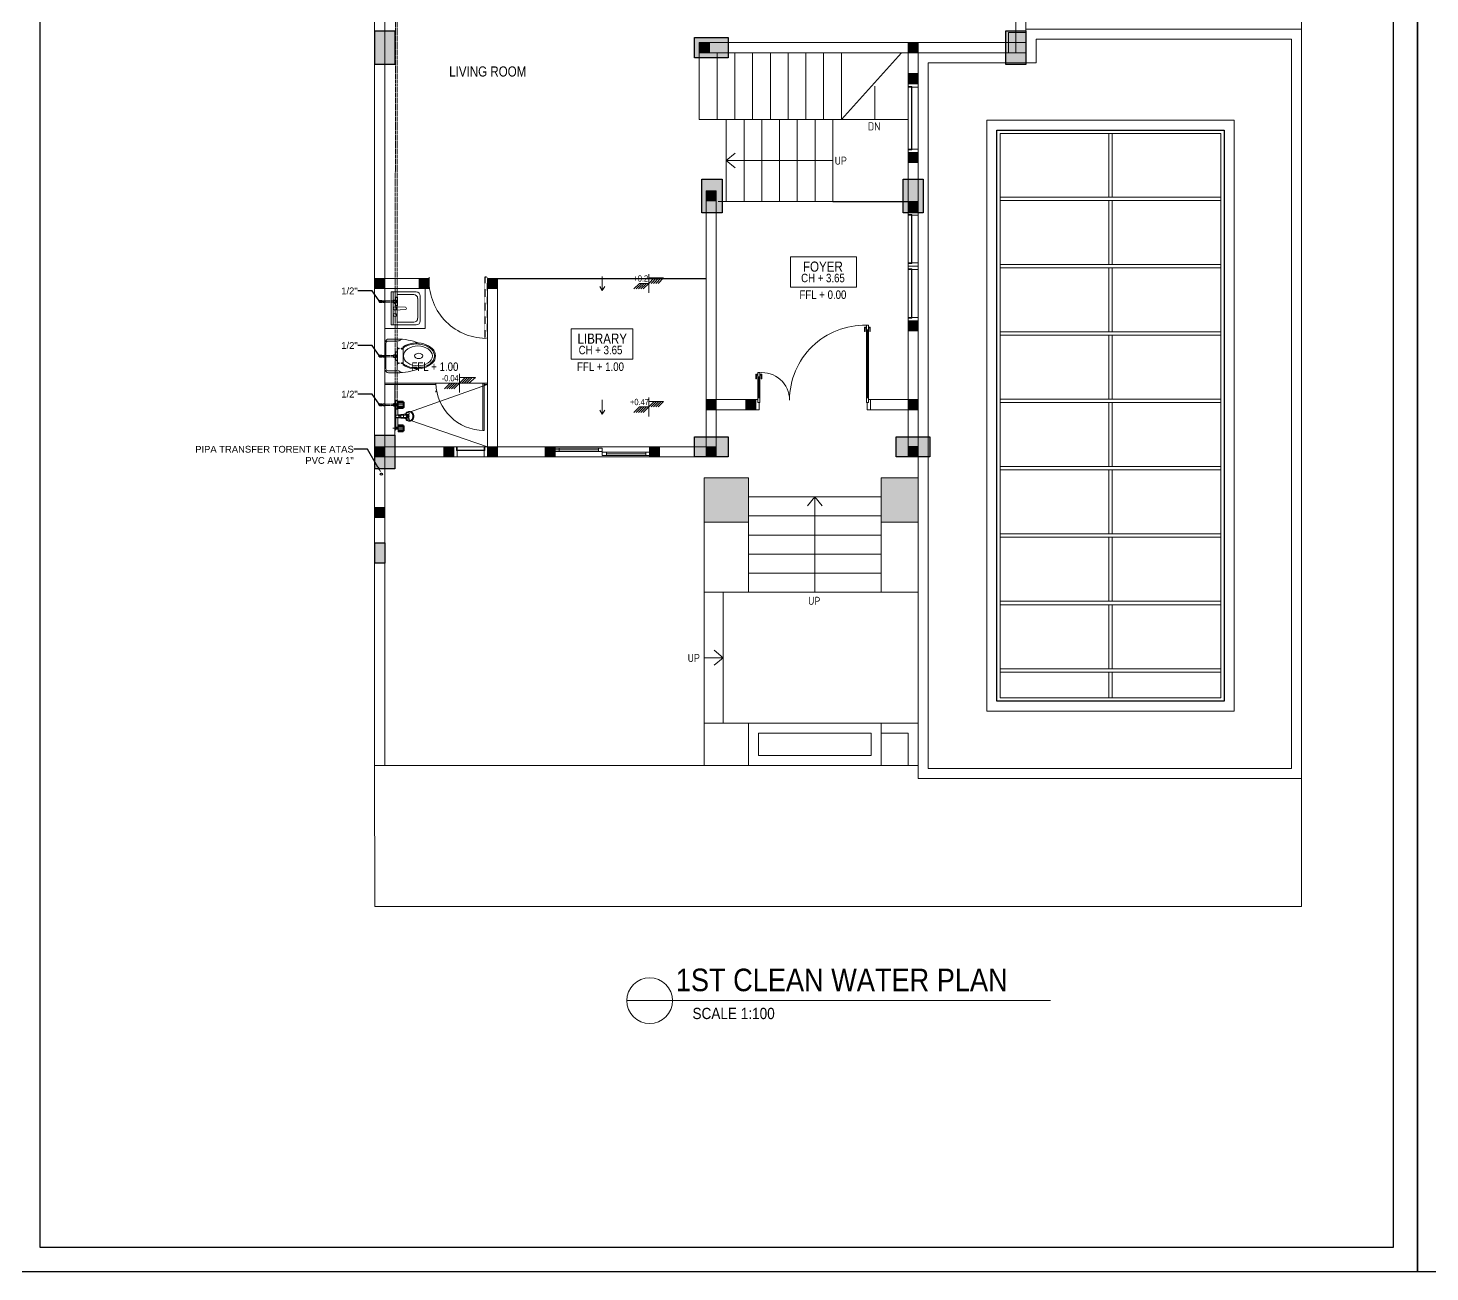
# Model space of a CAD drawing. Header units: millimetres. Extents: x 7371 to 278338, y -43753 to 35464.
# Drawn here: x 28353 to 49153, y 5897 to 24348 of the extents above; entities that cross this region are included whole.
import ezdxf
from ezdxf import colors
from ezdxf.entities.mleader import LeaderData, LeaderLine
from ezdxf.math import Vec2, Vec3

# ---------------------------------------------------------------- set-up
doc = ezdxf.new("R2010")
doc.units = ezdxf.units.MM
doc.header["$MEASUREMENT"] = 0
for name, pattern in [('CENTER', [50.8, 31.75, -6.35, 6.35, -6.35]), ('HIDDEN2', [0.1875, 0.125, -0.0625]), ('SLD-Solid', [0])]:
    doc.linetypes.add(name, pattern=pattern)
for name, color, linetype, lineweight in [('8', 8, 'Continuous', 5), ('Arsir', 251, 'Continuous', 5), ('DIM', 1, 'Continuous', 5), ('DINDING', 1, 'Continuous', 20), ('DOOR OPENING', 4, 'SLD-Solid', 5), ('FURNITURE', 25, 'Continuous', 5), ('HATCH', 8, 'Continuous', 13), ('KOL', 5, 'Continuous', 18), ('l1', 5, 'Continuous', 5), ('PIPA AIR BERSIH', 5, 'CENTER', 5), ('TEXT 1', 210, 'Continuous', 5)]:
    doc.layers.add(name, color=color, linetype=linetype, lineweight=lineweight)
for name, color, linetype in [('DIM DET', 8, 'HIDDEN2'), ('SUB TEXT', 1, 'Continuous'), ('TEXT', 4, 'Continuous'), ('WALL', 90, 'Continuous')]:
    doc.layers.add(name, color=color, linetype=linetype)
doc.styles.add('0010-WKA13-TEXT', font='isocp.shx', dxfattribs={"height": 15})
doc.styles.add('40', font='arial.ttf', dxfattribs={"width": 0.9, "height": 100})
doc.styles.add('Arial Narrow', font='ARIALN.TTF')
doc.styles.get("Standard").update_dxf_attribs({"font": 'arial.ttf'})
pattern_1 = [(0, (0, 0), (0, 6.985), [5.08, -1.905]), (90, (0, 0), (-6.985, 4e-16), [5.08, -1.905])]

# ---------------------------------------------------------------- blocks, each defined once
blk = doc.blocks.new('KOLOM PRAKTIS')
at = {"layer": 'HATCH'}
h = blk.add_hatch(color=256, dxfattribs=at)
h.dxf.hatch_style = 1
h.paths.add_polyline_path([(-75, 75), (-75, -75), (75, -75), (75, 75)])
at = {"layer": 'KOL'}
blk.add_lwpolyline([(-75, -75), (75, -75), (75, 75), (-75, 75)], close=True, dxfattribs=at)
blk = doc.blocks.new('k2')
at = {"layer": 'HATCH', "transparency": 33554687}
h = blk.add_hatch(color=256, dxfattribs=at)
h.dxf.hatch_style = 1
h.paths.add_polyline_path([(255.23, 156.058), (255.23, 155.758), (255.49, 155.758), (255.49, 156.058)])
at = {"layer": 'KOL', "transparency": 33554687}
blk.add_lwpolyline([(255.23, 155.758), (255.49, 155.758), (255.49, 156.058), (255.23, 156.058)], close=True, dxfattribs=at)
blk = doc.blocks.new('kan')
at = {"layer": 'Arsir'}
for p, q in [((256.935, 160.447), (256.935, 159.504)), ((256.935, 160.447), (256.985, 160.447)), ((256.985, 160.447), (256.985, 159.504)), ((255.323, 159.504), (258.598, 159.504)), ((258.598, 159.454), (255.323, 159.454)), ((256.935, 159.454), (256.935, 158.51)), ((256.985, 159.454), (256.985, 158.504)), ((255.323, 158.504), (258.598, 158.504)), ((258.598, 158.454), (255.323, 158.454)), ((256.935, 158.454), (256.935, 157.51)), ((256.985, 158.454), (256.985, 157.504)), ((255.323, 157.504), (258.598, 157.504)), ((258.598, 157.454), (255.323, 157.454)), ((256.935, 157.454), (256.935, 156.51)), ((256.985, 157.454), (256.985, 156.504)), ((255.323, 156.504), (258.598, 156.504)), ((258.598, 156.454), (255.323, 156.454)), ((256.935, 156.454), (256.935, 155.51)), ((256.985, 156.454), (256.985, 155.504)), ((255.323, 155.504), (258.598, 155.504)), ((258.598, 155.454), (255.323, 155.454)), ((256.935, 155.454), (256.935, 154.51)), ((256.985, 155.454), (256.985, 154.504)), ((255.323, 154.504), (258.598, 154.504)), ((258.598, 154.454), (255.323, 154.454)), ((256.935, 154.454), (256.935, 153.51)), ((256.985, 154.454), (256.985, 153.504)), ((255.323, 153.504), (258.598, 153.504)), ((258.598, 153.454), (255.323, 153.454)), ((256.935, 153.454), (256.935, 152.51)), ((256.985, 153.454), (256.985, 152.504)), ((255.323, 152.504), (258.598, 152.504)), ((258.598, 152.454), (255.323, 152.454)), ((256.935, 152.454), (256.935, 152.072)), ((256.985, 152.454), (256.985, 152.072))]:
    blk.add_line(p, q, dxfattribs=at)
blk.add_lwpolyline([(255.323, 160.447), (258.598, 160.447), (258.598, 152.072), (255.323, 152.072)], close=True, dxfattribs=at)
blk = doc.blocks.new('TOILET')
at = {"layer": '8', "lineweight": 5}
for p, q in [((-135, 255), (135, 255)), ((-120, 237), (-97, 237)), ((-114, 255), (-114, 236)), ((-108, 245), (-108, 221)), ((-102, 236), (-102, 255)), ((120, 237), (97, 237)), ((102, 236), (102, 255)), ((108, 245), (108, 221)), ((114, 255), (114, 236)), ((-250, 37), (-250, 168)), ((-220, 30), (-220, 156)), ((-190, 0), (190, 0)), ((220, 30), (220, 156)), ((250, 37), (250, 168))]:
    blk.add_line(p, q, dxfattribs=at)
for centre in [(-109, 191), (109, 191)]:
    blk.add_circle(centre, 5.82, dxfattribs=at)
for centre, radius, start, end in [((666, 167), 916, 159.3877, 180.0472), ((-666, 167), 916, 359.9528, 20.6123), ((-96, 287), 158, 197.1522, 219.8185), ((-108, 236), 6.15, 185.1568, 354.8432), ((108, 236), 6.15, 185.1568, 354.8432), ((96, 287), 158, 320.1815, 342.8478), ((-210, 37), 40, 180, 270), ((-210, 156), 10, 94.9885, 180), ((-190, 30), 30, 180, 270), ((0, -2250), 2425, 85.0115, 94.9885), ((190, 30), 30, 270, 0), ((210, 37), 40, 270, 0), ((210, 156), 10, 0, 85.0115)]:
    blk.add_arc(centre, radius, start, end, dxfattribs=at)
blk.add_ellipse((0, 456), major_axis=(0, 281), ratio=0.685919, start_param=3.915332, end_param=8.651039, dxfattribs=at)
for centre, major_axis, ratio in [((0, 476), (0, 214), 0.687861), ((0, 487), (0, 60.7), 0.657164)]:
    blk.add_ellipse(centre, major_axis=major_axis, ratio=ratio, dxfattribs=at)
blk.add_open_spline([(117, 256), (127, 270), (131, 276), (141, 294), (147, 306), (157, 331), (161, 344), (169, 371), (171, 385), (176, 413), (177, 428), (178, 457), (178, 472), (175, 501), (174, 515), (168, 543), (165, 557), (156, 583), (151, 596), (140, 620), (134, 631), (120, 652), (113, 661), (97, 678), (89, 686), (72, 699), (64, 704), (46, 713), (37, 716), (18, 721), (9, 722), (-9, 722), (-18, 721), (-37, 716), (-46, 713), (-64, 704), (-72, 699), (-89, 686), (-98, 678), (-113, 661), (-120, 652), (-134, 631), (-140, 620), (-151, 596), (-156, 583), (-165, 557), (-168, 543), (-174, 515), (-175, 501), (-178, 472), (-178, 457), (-177, 428), (-176, 413), (-171, 385), (-169, 371), (-161, 344), (-157, 330), (-147, 306), (-141, 294), (-131, 276), (-127, 270), (-117, 255)], degree=3, knots=[3.915332, 3.915332, 3.915332, 3.915332, 4.014441, 4.014441, 4.176505, 4.176505, 4.338569, 4.338569, 4.500633, 4.500633, 4.662697, 4.662697, 4.824761, 4.824761, 4.986825, 4.986825, 5.148889, 5.148889, 5.310953, 5.310953, 5.473017, 5.473017, 5.635081, 5.635081, 5.797146, 5.797146, 5.95921, 5.95921, 6.121274, 6.121274, 6.283338, 6.283338, 6.445402, 6.445402, 6.607466, 6.607466, 6.76953, 6.76953, 6.931594, 6.931594, 7.093658, 7.093658, 7.255722, 7.255722, 7.417786, 7.417786, 7.57985, 7.57985, 7.741915, 7.741915, 7.903979, 7.903979, 8.066043, 8.066043, 8.228107, 8.228107, 8.390171, 8.390171, 8.552235, 8.552235, 8.651039, 8.651039, 8.651039, 8.651039], dxfattribs=at)
blk = doc.blocks.new('Shower - P')
for p, q in [((0, -146), (0, 146)), ((82, 146), (35, 146)), ((35, 146), (35, 76)), ((82, 146), (82, 76)), ((3, 136), (0, 136)), ((0, 126), (0, 96)), ((3, 86), (0, 86)), ((3, 136), (6, 121)), ((3, 136), (3, 86)), ((6, 101), (3, 86)), ((6, 121), (6, 101)), ((35, 121), (6, 121)), ((35, 101), (6, 101)), ((9, 101), (9, 10)), ((29, 101), (29, 11)), ((82, 76), (35, 76)), ((92, 136), (92, 86)), ((3, -96), (0, -96)), ((0, -136), (0, -106)), ((3, -146), (3, -96)), ((6, -111), (3, -96)), ((3, -146), (6, -131)), ((35, -111), (6, -111)), ((6, -131), (6, -111)), ((35, -131), (6, -131)), ((9, -111), (9, -16)), ((29, -111), (29, -17)), ((82, -86), (35, -86)), ((35, -156), (35, -86)), ((82, -156), (82, -86)), ((92, -146), (92, -96)), ((3, -146), (0, -146)), ((82, -156), (35, -156))]:
    blk.add_line(p, q)
at = {"color": 8}
for p, q in [((35, 111), (-19, 111)), ((92, 136), (35, 136)), ((82, 126), (35, 126)), ((82, 111), (35, 111)), ((82, 96), (35, 96)), ((92, 86), (35, 86)), ((35, -121), (-19, -121)), ((92, -96), (35, -96)), ((82, -106), (35, -106)), ((82, -121), (35, -121)), ((82, -136), (35, -136)), ((92, -146), (35, -146))]:
    blk.add_line(p, q, dxfattribs=at)
blk.add_lwpolyline([(60, 16), (60, -22), (86, -22), (86, 16)], close=True)
for centre, start, end in [((10, 220), 267.3376, 283.943), ((10, -226), 76.057, 92.6624)]:
    blk.add_arc(centre, 210, start, end)
blk = doc.blocks.new('TX 4225 - P')
for p, q in [((0, 0), (-26, 0)), ((0, 0), (26, 0)), ((0, -3), (-26, -3)), ((0, -10), (-14, -10)), ((-11, -10), (-11, -105)), ((0, -3), (26, -3)), ((0, -10), (14, -10)), ((11, -10), (11, -105))]:
    blk.add_line(p, q)
at = {"linetype": 'Continuous'}
for p, q in [((-26, 0), (-26, -3)), ((26, 0), (26, -3)), ((-26, -3), (-14, -10)), ((-18, -119), (-18, -128)), ((26, -3), (14, -10)), ((18, -119), (18, -128))]:
    blk.add_line(p, q, dxfattribs=at)
for points in [[(0, -185, -0.08228), (-19, -182, -0.091339), (-34, -173, -0.103805), (-45, -159, -0.114745), (-49, -144, -0.114745), (-46, -128, -0.103805), (-35, -114, -0.091339), (-19, -105, -0.017766), (-15, -104, -0.08413)], [(0, -180, -0.086014), (-17, -177, -0.092418), (-31, -169, -0.103199), (-41, -156, -0.112374), (-44, -142, -0.112374), (-41, -128, -0.103199), (-31, -115, -0.097293), (-16, -106, -0.086014)], [(-11, -100, 0.024317), (-12, -101, 0.101351), (-16, -106, 0.106183), (-18, -112, 0.106183), (-16, -118, 0.101351), (-12, -124, 0.095192), (-7, -127, 0.091252), (0, -129, 0.091252)], [(-11, -100, 0.019506), (-12, -101, 0.104907), (-16, -106, 0.119757), (-17, -111, 0.119757), (-16, -116, 0.104907), (-12, -121, 0.08904), (-7, -124, 0.080352), (0, -125, 0.080352)], [(-11, -105, 0.067587), (-12, -107, 0.101747), (-11, -112, 0.099781), (-8, -115, 0.097121), (-4, -118, 0.09532), (0, -119, 0.09532)], [(0, -125, 0.080352), (7, -124, 0.08904), (12, -121, 0.104907), (16, -116, 0.119757), (17, -111, 0.119757), (16, -106, 0.104907), (12, -101, 0.019506), (11, -100, 0.080352)], [(0, -129, 0.091252), (7, -127, 0.095192), (12, -124, 0.101351), (16, -118, 0.106183), (18, -112, 0.106183), (16, -106, 0.101351), (12, -101, 0.024317), (11, -100, 0.091252)], [(0, -185, 0.08228), (19, -182, 0.091339), (34, -173, 0.103805), (45, -159, 0.114745), (49, -144, 0.114745), (46, -128, 0.103805), (35, -114, 0.091339), (19, -105, 0.017766), (15, -104, 0.08413)], [(0, -119, 0.09532), (4, -118, 0.097121), (8, -115, 0.099781), (11, -112, 0.101747), (12, -107, 0.071052), (11, -104, 0.099781)], [(0, -180, 0.086014), (17, -177, 0.092418), (31, -169, 0.103199), (41, -156, 0.112374), (44, -142, 0.112374), (41, -128, 0.103199), (31, -115, 0.097293), (16, -106, 0.086014)], [(0, -188, -0.08228), (-19, -185, -0.091339), (-34, -176, -0.103805), (-45, -162, -0.114745), (-49, -147, -0.011566), (-49, -145, -0.103805)], [(0, -188, 0.08228), (19, -185, 0.091339), (34, -176, 0.103805), (45, -162, 0.114745), (49, -147, 0.011566), (49, -145, 0.103805)]]:
    blk.add_lwpolyline(points, format="xyb", dxfattribs=at)
for centre, radius, start, end in [((-31, -129), 13.4, 266.824, 4.6869), ((0, -116), 18.1, 170.9615, 270), ((0, -125), 18.1, 190.4463, 270), ((-22, -114), 7.72, 332.2967, 52.3912), ((-10, -128), 8.46, 23.0455, 111.141), ((0, -105), 11.2, 180, 0), ((0, -116), 18.1, 270, 9.0385), ((0, -125), 18.1, 270, 349.5537), ((10, -128), 8.46, 68.859, 156.9545), ((22, -114), 7.72, 127.6088, 207.7033), ((31, -129), 13.4, 175.3131, 273.176)]:
    blk.add_arc(centre, radius, start, end, dxfattribs=at)
blk = doc.blocks.new('SHOWER')
at = {"layer": '8', "color": 8, "ltscale": 0.75, "xscale": -1.5, "yscale": 1.5, "zscale": 1.5}
for name, p, rotation in [('TX 4225 - P', (0, 0), 180), ('Shower - P', (4, 0), 270)]:
    blk.add_blockref(name, p, dxfattribs=dict(at, rotation=rotation))
blk = doc.blocks.new('SINK')
at = {"layer": '8'}
for p, q in [((-186, 432), (186, 432)), ((-245, 0), (-245, 373)), ((-206, 88), (-206, 334)), ((-147, 393), (147, 393)), ((-16, 212), (-24, 55)), ((24, 55), (16, 212)), ((206, 88), (206, 334)), ((245, 0), (245, 373)), ((-245, 29), (245, 29)), ((-245, 0), (245, 0)), ((-206, 88), (206, 88))]:
    blk.add_line(p, q, dxfattribs=at)
for centre in [(-98, 54), (0, 54), (98, 54)]:
    blk.add_circle(centre, 24.5, dxfattribs=at)
for centre, radius, start, end in [((-186, 373), 58.9, 90, 180), ((186, 373), 58.9, 0, 90), ((-147, 334), 58.9, 90, 180), ((0, 211), 15.7, 3.2169, 176.7831), ((147, 334), 58.9, 0, 90)]:
    blk.add_arc(centre, radius, start, end, dxfattribs=at)
blk = doc.blocks.new('311')
at = {"layer": '8', "linetype": 'Continuous', "transparency": 33554687}
for p, q in [((246.185, 156.742), (246.945, 156.742)), ((246.945, 156.742), (247.66, 156.742)), ((247.66, 156.742), (247.71, 156.742)), ((246.185, 156.722), (246.945, 156.722)), ((246.945, 156.627), (246.945, 156.607)), ((247.66, 156.722), (247.71, 156.722)), ((247.66, 156.627), (247.66, 156.607))]:
    blk.add_line(p, q, dxfattribs=at)
at = {"layer": '8', "transparency": 33554687}
for p, q in [((246.334, 156.722), (246.334, 155.797)), ((247.71, 156.722), (246.385, 156.25)), ((246.385, 156.25), (247.71, 155.797))]:
    blk.add_line(p, q, dxfattribs=at)
blk.add_lwpolyline([(246.185, 158.147), (246.785, 158.147), (246.785, 157.552), (246.185, 157.552)], close=True, dxfattribs=at)
at = {"layer": '8', "linetype": 'Continuous', "transparency": 33554687}
blk.add_lwpolyline([(247.66, 156.742), (247.64, 156.742), (247.64, 156.042), (247.66, 156.042)], close=True, dxfattribs=at)
at = {"layer": '8', "ltscale": 10, "transparency": 33554687}
blk.add_arc((247.658, 156.755), 0.713, 181.0392, 270.1749, dxfattribs=at)
at = {"layer": 'TEXT 1', "transparency": 33554687}
blk.add_line((247.156, 156.742), (247.295, 156.742), dxfattribs=at)
at = {"layer": '8', "transparency": 33554687, "yscale": 0.0009999999999999998, "zscale": 0.0009999999999999998, "rotation": 270}
for name, p, xscale in [('SINK', (246.281, 157.852), 0.0009999999999999998), ('TOILET', (246.202, 157.147), 0.0009999999999999998), ('SHOWER', (246.334, 156.25), -0.0009999999999999998)]:
    blk.add_blockref(name, p, dxfattribs=dict(at, xscale=xscale))
blk = doc.blocks.new('k4')
at = {"true_color": 0x636466}
h = blk.add_hatch(dxfattribs=at)
h.set_pattern_fill('ANGLE', color=251)
h.set_pattern_definition(pattern_1)
h.paths.add_polyline_path([(210.558, -20.392), (210.358, -20.392), (210.358, -20.792), (210.558, -20.792)])
h = blk.add_hatch(color=251, dxfattribs=at)
h.dxf.hatch_style = 1
h.paths.add_polyline_path([(210.558, -20.594), (210.358, -20.594), (210.358, -20.792), (210.558, -20.792)])
h.paths.add_polyline_path([(210.558, -20.392), (210.358, -20.392), (210.358, -20.594), (210.558, -20.594)])
for p, q in [((210.358, -20.392), (210.558, -20.392)), ((210.558, -20.392), (210.558, -20.792)), ((210.558, -20.792), (210.358, -20.792))]:
    blk.add_line(p, q)
blk.add_lwpolyline([(210.358, -20.392), (210.558, -20.392), (210.558, -20.792), (210.358, -20.792)], close=True)
blk = doc.blocks.new('kolom1')
at = {"true_color": 0x636466}
h = blk.add_hatch(dxfattribs=at)
h.set_pattern_fill('ANGLE', color=251)
h.set_pattern_definition(pattern_1)
h.paths.add_polyline_path([(201.312, -20.514), (201.612, -20.514), (201.612, -20.014), (201.312, -20.014)])
h = blk.add_hatch(color=251, dxfattribs=at)
h.dxf.hatch_style = 1
h.paths.add_polyline_path([(201.612, -20.014), (201.312, -20.014), (201.312, -20.514), (201.612, -20.514)])
blk.add_lwpolyline([(201.612, -20.014), (201.612, -20.514), (201.312, -20.514), (201.312, -20.014)], close=True)
blk = doc.blocks.new('KL3')
at = {"true_color": 0x636466}
h = blk.add_hatch(color=251, dxfattribs=at)
h.dxf.hatch_style = 1
h.paths.add_polyline_path([(349.253, -321.782), (349.103, -321.782), (349.103, -322.082), (349.253, -322.082)])
at = {"color": 244, "lineweight": -2, "true_color": 0x991b1e}
blk.add_line((357.173, -307.682), (357.173, -307.682), dxfattribs=at)
blk.add_lwpolyline([(349.103, -321.782), (349.253, -321.782), (349.253, -322.082), (349.103, -322.082)], close=True)
for p, rotation in [((371.364, -105.971), 270), ((374.364, -105.971), 270), ((374.364, -112.971), 270), ((555.574, -336.896), 180), ((374.364, -118.896), 270), ((377.361, -118.896), 270)]:
    blk.add_blockref('kolom1', p, dxfattribs=dict(rotation=rotation))
for name, p in [('kolom1', (157.161, -287.269)), ('k4', (148.214, -287.942)), ('k4', (138.744, -288.09)), ('kolom1', (147.791, -290.789)), ('kolom1', (152.636, -290.789)), ('k4', (148.214, -292.662)), ('kolom1', (147.791, -294.169)), ('kolom1', (157.161, -294.169)), ('kolom1', (155.636, -296.369)), ('kolom1', (147.791, -300.169))]:
    blk.add_blockref(name, p)
blk = doc.blocks.new('sock1')
for points in [[(99332, -6892), (99347, -6892), (99347, -6907), (99345, -6909), (99345, -6918), (99333, -6918), (99333, -6909), (99332, -6907), (99332, -6892)], [(99345, -6909), (99333, -6909)]]:
    blk.add_lwpolyline(points)
blk = doc.blocks.new('fdfd')
blk.add_lwpolyline([(99685, -1599), (99685, -1649), (99717, -1649), (99717, -1599)])
blk.add_circle((99701, -1599), 16)
blk = doc.blocks.new('FFHHH')
blk.add_lwpolyline([(84920, -1581), (84945, -1581), (84945, -1706), (84920, -1706)], close=True)
blk.add_circle((84933, -1643), 12.7)
blk = doc.blocks.new('_Dot')
at = {"color": 0, "linetype": 'ByBlock', "lineweight": -2}
blk.add_line((-0.5, 0), (-1, 0), dxfattribs=at)
at = {"color": 0, "linetype": 'ByBlock', "const_width": 0.5}
blk.add_lwpolyline([(-0.25, 0, 1), (0.25, 0, 1)], format="xyb", close=True, dxfattribs=at)

msp = doc.modelspace()

# ---------------------------------------------------------------- hatches: boundary and pattern name
at = {"layer": 'HATCH', "transparency": 33554559}
h = msp.add_hatch(color=8, dxfattribs=at)
h.dxf.hatch_style = 1
h.paths.add_polyline_path([(38382.2, 17676.5), (38382.2, 17016.9), (39041.7, 17016.9), (39041.7, 17676.5)])
h.paths.add_polyline_path([(41560, 17676.5), (41010.3, 17676.5), (41010.3, 17016.9), (41560, 17016.9)])

# ---------------------------------------------------------------- linework, layer by layer
at = {"color": 8}
msp.add_line((35319.3, 20634.4), (38414.7, 20634.4), dxfattribs=at)
for points in [[(48970.2, 35463.6), (48970.2, 5896.5), (28170.7, 5896.5), (28170.7, 35463.6)], [(69769.7, 35463.6), (69769.7, 5896.5), (48970.2, 5896.5), (48970.2, 35463.6)], [(48605.3, 35098.7), (48605.3, 6261.4), (28535.6, 6261.4), (28535.6, 35098.7)]]:
    msp.add_lwpolyline(points, close=True)
msp.add_lwpolyline([(42726.6, 22832.9), (46099.3, 22832.9), (46099.3, 14363.8), (42726.6, 14363.8)], close=True, dxfattribs=at)
msp.add_lwpolyline([(42726.6, 22832.9), (46099.3, 22832.9), (46099.3, 14363.8), (42726.6, 14363.8)], close=True, dxfattribs=at)
msp.add_circle((33595.5, 17731.2), 16)
at = {"layer": '8', "color": 8, "linetype": 'Continuous', "transparency": 33554687}
for p, q in [((38312.2, 23982.1), (38312.2, 22992.7)), ((38575.8, 22992.7), (38575.8, 23982.1)), ((38839.4, 22992.7), (38839.4, 23982.1)), ((39102.9, 22992.7), (39102.9, 23982.1)), ((39366.5, 22992.7), (39366.5, 23982.1)), ((39630.1, 22992.7), (39630.1, 23982.1)), ((39893.6, 22992.7), (39893.6, 23982.1)), ((40157.2, 22992.7), (40157.2, 23982.1)), ((40420.8, 23982.1), (40420.8, 22992.7)), ((40420.8, 22992.7), (41310.1, 23982.1)), ((40916.6, 22992.7), (40916.6, 23487.4)), ((38312.2, 22992.7), (40420.8, 22992.7)), ((38711.9, 22992.7), (38711.9, 21773.6)), ((38975.5, 21773.6), (38975.5, 22992.7)), ((39239.1, 21773.6), (39239.1, 22992.7)), ((39502.6, 21773.6), (39502.6, 22992.7)), ((39766.2, 21773.6), (39766.2, 22992.7)), ((40029.8, 21773.6), (40029.8, 22992.7)), ((40293.3, 21773.6), (40293.3, 22992.7)), ((40420.8, 22992.7), (41410.1, 22992.7)), ((38711.9, 22383.2), (38842.4, 22493.7)), ((40293.3, 22383.2), (38711.9, 22383.2)), ((38711.9, 22383.2), (38842.4, 22272.7)), ((38592, 21773.6), (40293.3, 21773.6)), ((40026, 17393.3), (39915.5, 17262.9)), ((40026, 17393.3), (40026, 15977.7)), ((40026, 17393.3), (40136.5, 17262.9)), ((38665.3, 15008.3), (38382.2, 15008.3)), ((38665.3, 15008.3), (38534.8, 15118.8)), ((38665.3, 15008.3), (38534.8, 14897.8))]:
    msp.add_line(p, q, dxfattribs=at)
at = {"layer": '8', "color": 8, "transparency": 33554687}
for p, q in [((41010.3, 17393.3), (39041.7, 17393.3)), ((33495.6, 17086.9), (33495.6, 13409.5)), ((33645.5, 17086.9), (33645.5, 13409.5)), ((33495.6, 13409.5), (41560, 13409.5)), ((33498.1, 11315.9), (33495.6, 13409.5))]:
    msp.add_line(p, q, dxfattribs=at)
for points in [[(47248.5, 11315.9), (47248.5, 31448.7)], [(47248.5, 11315.9), (33498.1, 11315.9)]]:
    msp.add_lwpolyline(points, dxfattribs=at)
for points in [[(39666.1, 20953.5), (40643.2, 20953.5), (40643.2, 20503.6), (39666.1, 20503.6)], [(36408.8, 19885.1), (37324.1, 19885.1), (37324.1, 19435.2), (36408.8, 19435.2)]]:
    msp.add_lwpolyline(points, close=True, dxfattribs=at)
at = {"layer": 'DIM DET', "color": 8, "ltscale": 10}
msp.add_line((40293.3, 21773.6), (41410.1, 21773.6), dxfattribs=at)
at = {"layer": 'DIM DET', "color": 8}
msp.add_lwpolyline([(35169.4, 20654.4), (35129.5, 20654.4), (35129.5, 19744.5), (35169.4, 19744.5)], close=True, dxfattribs=at)
at = {"layer": 'DINDING', "color": 8}
for p, q in [((41010.3, 17110.2), (39041.7, 17110.2)), ((38382.2, 17016.9), (38382.2, 15977.7)), ((39041.7, 17016.9), (39041.7, 15977.7)), ((41010.3, 15977.7), (41010.3, 17016.9)), ((41560, 15977.7), (41560, 17016.9)), ((41010.3, 16827.1), (39041.7, 16827.1)), ((41010.3, 16543.9), (39041.7, 16543.9)), ((41010.3, 16260.8), (39041.7, 16260.8)), ((38382.2, 15977.7), (39041.7, 15977.7)), ((38382.2, 14039), (38382.2, 15977.7)), ((38665.3, 14039), (38665.3, 15977.7)), ((39041.7, 15977.7), (41010.3, 15977.7)), ((41010.3, 15977.7), (41560, 15977.7)), ((41560, 15977.7), (41560, 14039)), ((38382.2, 14039), (38382.2, 13409.5)), ((38382.2, 14039), (41560, 14039)), ((39041.7, 14039), (39041.7, 13409.5)), ((41010.3, 14039), (41010.3, 13409.5)), ((41560, 14039), (41560, 13409.5)), ((41010.3, 13889.1), (41410.1, 13889.1)), ((41410.1, 13889.1), (41410.1, 13409.5))]:
    msp.add_line(p, q, dxfattribs=at)
for points in [[(33645.5, 29753), (33645.5, 17086.9), (33495.6, 17086.9), (33495.6, 29753)], [(43008.9, 23982.1), (43008.9, 27479.6), (43158.8, 27479.6), (43158.8, 23982.1)], [(38462.1, 23982.1), (43158.8, 23982.1), (43158.8, 24131.9), (38462.1, 24131.9)], [(41577.4, 23982.1), (41560, 23982.1), (41560, 13214.6), (47248.5, 13214.6), (47248.5, 24331.8), (43158.8, 24331.8), (43158.8, 23982.1)], [(41709.8, 23832.2), (41709.8, 13364.5), (47098.6, 13364.5), (47098.6, 24181.9), (43308.7, 24181.9), (43308.7, 23832.2)], [(41560, 23982.1), (41560, 23672.3), (41410.1, 23672.3), (41410.1, 23982.1)], [(42576.7, 22982.8), (42576.7, 14213.9), (46249.2, 14213.9), (46249.2, 22982.8), (44158.1, 22982.8), (44158.1, 22982.8)], [(42726.6, 22832.9), (42726.6, 14363.8), (46099.3, 14363.8), (46099.3, 22832.9), (44158.1, 22832.9)], [(41560, 22353.2), (41560, 21773.6), (41410.1, 21773.6), (41410.1, 22353.2)], [(38414.7, 18136.1), (38414.7, 21798.6), (38564.6, 21798.6), (38564.6, 18136.1)], [(33645.5, 20484.5), (34155.1, 20484.5), (34155.1, 20634.4), (33645.5, 20634.4)], [(35169.4, 18136.1), (35169.4, 20484.5), (35319.3, 20484.5), (35319.3, 18136.1)], [(41560, 19854.9), (41560, 18141.1), (41410.1, 18141.1), (41410.1, 19854.9)], [(38564.6, 18685.8), (39001.7, 18685.8), (39001.7, 18835.7), (38564.6, 18835.7)], [(40850.5, 18685.8), (41410.1, 18685.8), (41410.1, 18835.7), (40850.5, 18835.7)], [(33645.5, 17986.3), (34519.9, 17986.3), (34519.9, 18136.1), (33645.5, 18136.1)], [(35319.3, 17986.3), (36023.8, 17986.3), (36023.8, 18136.1), (35319.3, 18136.1)], [(37722.7, 17986.3), (38414.7, 17986.3), (38414.7, 18136.1), (37722.7, 18136.1)], [(39191.6, 13889.1), (40860.4, 13889.1), (40860.4, 13559.4), (39191.6, 13559.4)]]:
    msp.add_lwpolyline(points, close=True, dxfattribs=at)
at = {"layer": 'DOOR OPENING', "color": 8, "linetype": 'Continuous'}
for p, q in [((41560, 23522.4), (41410.1, 23522.4)), ((41560, 22503.1), (41410.1, 22503.1)), ((41560, 21623.7), (41410.1, 21623.7)), ((41560, 20814.3), (41410.1, 20814.3)), ((41560, 20814.3), (41410.1, 20814.3)), ((41560, 20004.8), (41410.1, 20004.8)), ((34669.8, 17986.3), (34669.8, 18136.1)), ((35169.4, 17986.3), (35169.4, 18136.1))]:
    msp.add_line(p, q, dxfattribs=at)
at = {"layer": 'DOOR OPENING', "color": 8, "linetype": 'Continuous', "transparency": 33554687}
for p, q in [((40762.7, 19844.5), (40762.7, 19912.2)), ((40762.7, 19912.2), (40771.2, 19912.2)), ((40771.2, 19844.5), (40762.7, 19844.5)), ((40771.2, 19912.2), (40771.2, 19844.5)), ((40787, 19896.4), (40787, 19915.6)), ((40788.7, 19917.3), (40790.9, 19917.3)), ((40790.9, 19894.7), (40788.7, 19894.7)), ((40820.4, 19939.9), (40790.9, 19939.9)), ((40790.9, 19939.9), (40790.9, 19872.1)), ((40790.9, 19917.3), (40790.9, 19894.7)), ((40790.9, 19872.1), (40820.4, 19872.1)), ((40820.4, 19872.1), (40820.4, 19939.9)), ((40820.4, 19917.3), (40820.4, 19894.7)), ((40822.7, 19917.3), (40820.4, 19917.3)), ((40820.4, 19894.7), (40822.7, 19894.7)), ((40824.4, 19896.4), (40824.4, 19915.6)), ((40840.2, 19912.2), (40840.2, 19844.5)), ((40848.7, 19912.2), (40840.2, 19912.2)), ((40840.2, 19844.5), (40848.7, 19844.5)), ((40848.7, 19844.5), (40848.7, 19912.2)), ((39153.4, 19145), (39153.4, 19212.7)), ((39153.4, 19212.7), (39161.9, 19212.7)), ((39161.9, 19145), (39153.4, 19145)), ((39161.9, 19212.7), (39161.9, 19145)), ((39177.7, 19196.9), (39177.7, 19216.1)), ((39179.4, 19217.8), (39181.7, 19217.8)), ((39181.7, 19195.2), (39179.4, 19195.2)), ((39181.7, 19172.6), (39181.7, 19240.4)), ((39181.7, 19240.4), (39211.2, 19240.4)), ((39181.7, 19217.8), (39181.7, 19195.2)), ((39211.2, 19172.6), (39181.7, 19172.6)), ((39211.2, 19240.4), (39211.2, 19172.6)), ((39211.2, 19217.8), (39211.2, 19195.2)), ((39213.5, 19217.8), (39211.2, 19217.8)), ((39211.2, 19195.2), (39213.5, 19195.2)), ((39215.1, 19196.9), (39215.1, 19216.1)), ((39231, 19212.7), (39231, 19145)), ((39239.4, 19212.7), (39231, 19212.7)), ((39231, 19145), (39239.4, 19145)), ((39239.4, 19145), (39239.4, 19212.7)), ((39156.6, 18830.7), (39151.6, 18830.7)), ((39151.6, 18830.7), (39151.6, 18690.8)), ((39181.6, 18835.7), (39156.6, 18835.7)), ((39156.6, 18835.7), (39156.6, 18830.7)), ((39181.6, 18863.4), (39181.6, 18795.7)), ((39211.2, 18863.4), (39181.6, 18863.4)), ((39181.6, 18795.7), (39181.6, 18835.7)), ((39211.2, 18795.7), (39181.6, 18795.7)), ((39201.6, 18795.7), (39181.6, 18795.7)), ((39201.6, 18685.8), (39201.6, 18795.7)), ((39211.2, 18795.7), (39211.2, 18863.4)), ((40790.9, 18795.7), (40790.9, 18863.4)), ((40790.9, 18863.4), (40820.5, 18863.4)), ((40790.9, 18795.7), (40820.5, 18795.7)), ((40800.5, 18795.7), (40820.5, 18795.7)), ((40800.5, 18685.8), (40800.5, 18795.7)), ((40820.5, 18863.4), (40820.5, 18795.7)), ((40820.5, 18795.7), (40820.5, 18835.7)), ((40820.5, 18835.7), (40845.5, 18835.7)), ((40845.5, 18835.7), (40845.5, 18830.7)), ((40845.5, 18830.7), (40850.5, 18830.7)), ((40850.5, 18830.7), (40850.5, 18690.8)), ((39151.6, 18690.8), (39156.6, 18690.8)), ((39156.6, 18690.8), (39156.6, 18685.8)), ((39156.6, 18685.8), (39201.6, 18685.8)), ((40845.5, 18685.8), (40800.5, 18685.8)), ((40850.5, 18690.8), (40845.5, 18690.8)), ((40845.5, 18690.8), (40845.5, 18685.8)), ((36013.8, 18136.1), (37732.6, 18136.1)), ((36173.7, 18116.2), (36817.4, 18116.2)), ((36173.7, 18091.2), (36817.4, 18091.2)), ((36173.7, 18066.2), (36817.4, 18066.2)), ((37572.8, 17986.3), (36173.7, 17986.3)), ((36934.9, 18056.2), (37517, 18056.2)), ((36934.9, 18031.2), (37517, 18031.2)), ((36934.9, 18006.2), (37517, 18006.2)), ((37572.8, 18031.2), (37676.8, 18031.2))]:
    msp.add_line(p, q, dxfattribs=at)
at = {"layer": 'DOOR OPENING', "color": 8, "linetype": 'Continuous', "ltscale": 10, "transparency": 33554687}
for p, q in [((40787, 19909), (40771.2, 19909)), ((40787, 19903), (40771.2, 19903)), ((40790.9, 18863.4), (40790.9, 19872.1)), ((40805.7, 19872.1), (40805.7, 18863.4)), ((40820.4, 18863.4), (40820.4, 19872.1)), ((40840.2, 19909), (40824.4, 19909)), ((40840.2, 19903), (40824.4, 19903)), ((39161.9, 19209.5), (39177.7, 19209.5)), ((39161.9, 19203.5), (39177.7, 19203.5)), ((39181.7, 18863.4), (39181.7, 19172.6)), ((39196.4, 19172.6), (39196.4, 18863.4)), ((39211.2, 18863.4), (39211.2, 19172.6)), ((39215.1, 19209.5), (39231, 19209.5)), ((39215.1, 19203.5), (39231, 19203.5)), ((39151.6, 18830.7), (39151.6, 18835.7)), ((40850.5, 18830.7), (40850.5, 18835.7)), ((39151.6, 18690.8), (39151.6, 18685.8)), ((40850.5, 18690.8), (40850.5, 18685.8))]:
    msp.add_line(p, q, dxfattribs=at)
at = {"layer": 'DOOR OPENING', "color": 8, "transparency": 33554687}
msp.add_line((39181.6, 18795.7), (39181.6, 18835.7), dxfattribs=at)
at = {"layer": 'DOOR OPENING', "color": 8, "linetype": 'Continuous', "transparency": 33554687}
for points in [[(41560, 23522.4), (41560, 22503.1), (41410.1, 22503.1), (41410.1, 23522.4)], [(41465, 23482.4), (41465, 22543.1), (41460, 22543.1), (41460, 23482.4)], [(41560, 21623.7), (41560, 20004.8), (41410.1, 20004.8), (41410.1, 21623.7)], [(41465, 21583.7), (41465, 20854.2), (41460, 20854.2), (41460, 21583.7)], [(41465, 20774.3), (41465, 20044.8), (41460, 20044.8), (41460, 20774.3)], [(34669.8, 17986.3), (35119.5, 17986.3), (35119.5, 18136.1), (34669.8, 18136.1)], [(34709.7, 18081.2), (35129.5, 18081.2), (35129.5, 18086.2), (34709.7, 18086.2)]]:
    msp.add_lwpolyline(points, close=True, dxfattribs=at)
at = {"layer": 'DOOR OPENING', "color": 8, "linetype": 'Continuous'}
for points in [[(41465, 23472.4), (41465, 23482.4), (41410.1, 23482.4), (41410.1, 23517.4), (41415.1, 23517.4), (41415.1, 23522.4), (41555, 23522.4), (41555, 23517.4), (41560, 23517.4), (41560, 23472.4)], [(41465, 22553.1), (41465, 22543.1), (41410.1, 22543.1), (41410.1, 22508.1), (41415.1, 22508.1), (41415.1, 22503.1), (41555, 22503.1), (41555, 22508.1), (41560, 22508.1), (41560, 22553.1)], [(41465, 21573.7), (41465, 21583.7), (41410.1, 21583.7), (41410.1, 21618.7), (41415.1, 21618.7), (41415.1, 21623.7), (41555, 21623.7), (41555, 21618.7), (41560, 21618.7), (41560, 21573.7)], [(41465, 20864.2), (41465, 20854.2), (41410.1, 20854.2), (41410.1, 20819.3), (41415.1, 20819.3), (41415.1, 20814.3), (41555, 20814.3), (41555, 20819.3), (41560, 20819.3), (41560, 20864.2)], [(41465, 20764.3), (41465, 20774.3), (41410.1, 20774.3), (41410.1, 20809.3), (41415.1, 20809.3), (41415.1, 20814.3), (41555, 20814.3), (41555, 20809.3), (41560, 20809.3), (41560, 20764.3)], [(41465, 20054.8), (41465, 20044.8), (41410.1, 20044.8), (41410.1, 20009.8), (41415.1, 20009.8), (41415.1, 20004.8), (41555, 20004.8), (41555, 20009.8), (41560, 20009.8), (41560, 20054.8)], [(34719.7, 18081.2), (34709.7, 18081.2), (34709.7, 18136.1), (34674.8, 18136.1), (34674.8, 18131.2), (34669.8, 18131.2), (34669.8, 17991.2), (34674.8, 17991.2), (34674.8, 17986.3), (34719.7, 17986.3)], [(35119.5, 18081.2), (35129.5, 18081.2), (35129.5, 18136.1), (35164.4, 18136.1), (35164.4, 18131.2), (35169.4, 18131.2), (35169.4, 17991.2), (35164.4, 17991.2), (35164.4, 17986.3), (35119.5, 17986.3)]]:
    msp.add_lwpolyline(points, close=True, dxfattribs=at)
at = {"layer": 'DOOR OPENING', "color": 8, "linetype": 'Continuous', "ltscale": 0.75, "transparency": 33554687}
for points in [[(41410.1, 23472.4), (41410.1, 23482.4), (41460, 23482.4), (41460, 23472.4)], [(41410.1, 22553.1), (41410.1, 22543.1), (41460, 22543.1), (41460, 22553.1)], [(41410.1, 21573.7), (41410.1, 21583.7), (41460, 21583.7), (41460, 21573.7)], [(41410.1, 20864.2), (41410.1, 20854.2), (41460, 20854.2), (41460, 20864.2)], [(41410.1, 20764.3), (41410.1, 20774.3), (41460, 20774.3), (41460, 20764.3)], [(41410.1, 20054.8), (41410.1, 20044.8), (41460, 20044.8), (41460, 20054.8)], [(34719.7, 18136.1), (34709.7, 18136.1), (34709.7, 18086.2), (34719.7, 18086.2)], [(35119.5, 18136.1), (35129.5, 18136.1), (35129.5, 18086.2), (35119.5, 18086.2)], [(36173.7, 18116.2), (36235.4, 18116.2), (36235.4, 18066.2), (36173.7, 18066.2), (36173.7, 18096.2)], [(36817.4, 18116.2), (36873.2, 18116.2), (36873.2, 18066.2), (36817.4, 18066.2), (36817.4, 18096.2)], [(36873.2, 18056.2), (36934.9, 18056.2), (36934.9, 18006.2), (36873.2, 18006.2), (36873.2, 18036.2)], [(37517, 18056.2), (37572.8, 18056.2), (37572.8, 18006.2), (37517, 18006.2), (37517, 18036.2)]]:
    msp.add_lwpolyline(points, close=True, dxfattribs=at)
at = {"layer": 'DOOR OPENING', "color": 8, "ltscale": 10, "transparency": 33554687}
for centre, radius, start, end in [((35157.1, 20598.2), 853.9, 176.2299, 268.81395), ((40765.3, 18826.2), 1114, 88.68042, 179.77035), ((39242.6, 18829.3), 408.7, 0.18623, 96.49122)]:
    msp.add_arc(centre, radius, start, end, dxfattribs=at)
at = {"layer": 'DOOR OPENING', "color": 8, "linetype": 'Continuous', "transparency": 33554687}
for centre, start, end in [((40788.7, 19915.6), 90, 180), ((40788.7, 19896.4), 180, 270), ((40822.7, 19915.6), 0, 90), ((40822.7, 19896.4), 270, 0), ((39179.4, 19216.1), 90, 180), ((39179.4, 19196.9), 180, 270), ((39213.5, 19216.1), 0, 90), ((39213.5, 19196.9), 270, 0)]:
    msp.add_arc(centre, 1.69, start, end, dxfattribs=at)
at = {"layer": 'FURNITURE', "color": 8, "transparency": 33554687}
msp.add_line((40640.7, 24131.9), (39081.6, 24131.9), dxfattribs=at)
at = {"layer": 'FURNITURE', "color": 8, "ltscale": 2, "transparency": 33554687}
for p, q in [((36873.2, 20664.5), (36873.2, 20454.4)), ((36873.2, 20454.4), (36835.5, 20511.9)), ((36873.2, 20454.4), (36911, 20511.9)), ((36873.2, 18832.1), (36873.2, 18621.9)), ((36873.2, 18621.9), (36835.5, 18679.5)), ((36873.2, 18621.9), (36911, 18679.5))]:
    msp.add_line(p, q, dxfattribs=at)
at = {"layer": 'KOL', "color": 8, "transparency": 33554687}
for points in [[(39041.7, 17676.5), (38382.2, 17676.5), (38382.2, 17016.9), (39041.7, 17016.9)], [(41010.3, 17016.9), (41560, 17016.9), (41560, 17676.5), (41010.3, 17676.5)]]:
    msp.add_lwpolyline(points, close=True, dxfattribs=at)
at = {"layer": 'l1'}
msp.add_line((37237.4, 9921.3), (43525.1, 9921.3), dxfattribs=at)
msp.add_circle((37576.2, 9921.3), 338.8, dxfattribs=at)
at = {"layer": 'PIPA AIR BERSIH'}
for points in [[(33804.5, 29822.2), (33801.6, 18701.7)], [(33829.8, 29822.2), (33829.8, 18701.7)], [(33645.5, 20302), (33775.2, 20302)], [(33645.5, 20281.7), (33775.2, 20281.7)], [(33645.5, 19491.3), (33775.2, 19491.3)], [(33645.5, 19471), (33775.2, 19471)], [(33645.5, 18769.7), (33775.2, 18769.7)], [(33645.5, 18749.4), (33775.2, 18749.4)]]:
    msp.add_lwpolyline(points, dxfattribs=at)
at = {"layer": 'TEXT 1', "color": 8, "transparency": 33554687}
for p, q in [((37562.6, 20699.4), (37562.6, 20419.5)), ((37562.6, 20559.5), (37644.5, 20641.4)), ((37644.5, 20641.4), (37562.6, 20641.4)), ((37597.4, 20559.5), (37679.3, 20641.4)), ((37632.1, 20559.5), (37714.1, 20641.4)), ((37644.5, 20641.4), (37783.6, 20641.4)), ((37666.9, 20559.5), (37748.8, 20641.4)), ((37701.7, 20559.5), (37783.6, 20641.4)), ((37341.6, 20477.5), (37423.5, 20559.5)), ((37376.3, 20477.5), (37458.3, 20559.5)), ((37411.1, 20477.5), (37493, 20559.5)), ((37423.5, 20559.5), (37562.6, 20559.5)), ((37445.9, 20477.5), (37527.8, 20559.5)), ((37480.6, 20477.5), (37562.6, 20559.5)), ((34754.7, 19220.4), (34754.7, 18940.6)), ((34754.7, 19080.5), (34836.7, 19162.4)), ((34836.7, 19162.4), (34754.7, 19162.4)), ((34789.5, 19080.5), (34871.4, 19162.4)), ((34824.3, 19080.5), (34906.2, 19162.4)), ((34836.7, 19162.4), (34990.7, 19162.4)), ((34859, 19080.5), (34941, 19162.4)), ((34893.8, 19080.5), (34990.7, 19162.4)), ((34533.7, 18998.5), (34615.6, 19080.5)), ((34568.5, 18998.5), (34650.4, 19080.5)), ((34603.2, 18998.5), (34685.2, 19080.5)), ((34638, 18998.5), (34720, 19080.5)), ((34672.8, 18998.5), (34754.7, 19080.5)), ((37341.6, 18645), (37423.5, 18727)), ((37376.3, 18645), (37458.3, 18727)), ((37411.1, 18645), (37493, 18727)), ((37423.5, 18727), (37562.6, 18727)), ((37445.9, 18645), (37527.8, 18727)), ((37480.6, 18645), (37562.6, 18727)), ((37562.6, 18866.9), (37562.6, 18587.1)), ((37562.6, 18727), (37644.5, 18808.9)), ((37644.5, 18808.9), (37562.6, 18808.9)), ((37597.4, 18727), (37679.3, 18808.9)), ((37632.1, 18727), (37714.1, 18808.9)), ((37644.5, 18808.9), (37783.6, 18808.9)), ((37666.9, 18727), (37748.8, 18808.9)), ((37701.7, 18727), (37783.6, 18808.9))]:
    msp.add_line(p, q, dxfattribs=at)

# ---------------------------------------------------------------- block references
at = {"xscale": 999.2999589644489, "yscale": 999.2999589644489, "zscale": 999.2999589644489}
msp.add_blockref('KL3', (-315362.7, 338269.1), dxfattribs=at)
at = {"color": 8, "xscale": 999.2999589644489, "yscale": 999.2999589644489, "zscale": 999.2999589644489}
for name, p in [('k2', (-212152.1, -131666.4)), ('kan', (-212367.4, -137552.2)), ('311', (-212367.4, -137552.2))]:
    msp.add_blockref(name, p, dxfattribs=at)
for name, p, xscale, yscale, zscale, rotation in [('fdfd', (32554.5, -42982.7), 0.6346441789000892, 0.6346441789000892, 0.6346441789000892, 90), ('sock1', (45309, 188411.7), 1.692384477065445, 1.692384477065445, 1.692384477065445, 270), ('fdfd', (35147.9, 103271.3), 0.832286218662922, 0.832286218662922, 0.832286218662922, 270), ('fdfd', (32554.5, -43793.3), 0.6346441789000892, 0.6346441789000892, 0.6346441789000892, 90), ('sock1', (45309, 187601), 1.692384477065445, 1.692384477065445, 1.692384477065445, 270), ('fdfd', (35147.9, 102460.7), 0.832286218662922, 0.832286218662922, 0.832286218662922, 270), ('fdfd', (32554.5, -44514.9), 0.6346441789000892, 0.6346441789000892, 0.6346441789000892, 90), ('sock1', (45309, 186879.4), 1.692384477065445, 1.692384477065445, 1.692384477065445, 270), ('fdfd', (35147.9, 101739.1), 0.832286218662922, 0.832286218662922, 0.832286218662922, 270)]:
    msp.add_blockref(name, p, dxfattribs=dict(xscale=xscale, yscale=yscale, zscale=zscale, rotation=rotation))
for p in [(-51115.8, 21935.3), (-51115.8, 21124.6), (-51115.8, 20403)]:
    msp.add_blockref('FFHHH', p)
at = {"layer": 'WALL', "color": 8, "transparency": 33554687, "xscale": 0.999299958964449, "yscale": 0.999299958964449, "zscale": 0.999299958964449}
for p in [(38387.2, 24057), (41485, 24057), (41485, 23597.3), (41485, 22428.1), (38489.6, 21858.5), (41485, 21698.7), (33570.5, 20559.5), (34230.1, 20559.5), (35244.4, 20559.5), (41485, 19929.9), (38489.6, 18760.7), (39076.7, 18760.7), (41485, 18760.7), (33570.5, 18061.2), (34594.8, 18061.2), (35244.4, 18061.2), (36098.8, 18061.2), (37647.7, 18061.2), (38489.6, 18061.2), (41485, 18066.2), (33570.5, 17161.8)]:
    msp.add_blockref('KOLOM PRAKTIS', p, dxfattribs=at)

# ---------------------------------------------------------------- texts
at = {"layer": '8', "color": 8, "transparency": 33554687, "char_height": 119.92, "width": 391.264, "attachment_point": 3, "style": '0010-WKA13-TEXT'}
for s, insert in [('DN', (40999.5, 22950.2)), ('UP', (40502.2, 22440.4)), ('UP', (40108.6, 15911.3)), ('UP', (38321.5, 15063.8))]:
    msp.add_mtext(s, dxfattribs=dict(at, insert=insert))
at = {"layer": 'DIM', "attachment_point": 5, "style": '40'}
for s, insert, char_height in [('{\\fCentury Gothic|b0|i0|c0|p34;1ST CLEAN WATER PLAN }', (40425.4, 10226.1), 334.642), ('{\\fCentury Gothic|b0|i0|c0|p34;SCALE 1:100}', (38821.3, 9729.7), 167.321)]:
    msp.add_mtext(s, dxfattribs=dict(at, insert=insert, char_height=char_height))
at = {"layer": 'SUB TEXT', "color": 8, "transparency": 33554687, "style": 'Arial Narrow'}
for s, p in [('CH + 3.65', (39822.7, 20578.1)), ('FFL + 0.00', (39798.2, 20330.8)), ('CH + 3.65', (36522.7, 19509.7)), ('FFL + 1.00', (34041.8, 19262.4)), ('FFL + 1.00', (36498.3, 19262.4))]:
    msp.add_text(s, height=124.91, dxfattribs=at).set_placement(p)
at = {"layer": 'TEXT', "color": 8, "transparency": 33554687, "style": 'Arial Narrow'}
for s, height, p in [('LIVING ROOM ', 149.895, (34601.4, 23629.1)), ('FOYER', 149.89, (39850.2, 20734.5)), ('LIBRARY', 149.89, (36505.2, 19666.2))]:
    msp.add_text(s, height=height, dxfattribs=at).set_placement(p)
at = {"layer": 'TEXT 1', "color": 8, "transparency": 33554687, "style": 'Arial Narrow'}
for s, p in [('+0.2', (37335.6, 20587.4)), ('-0.04', (34490.6, 19108.4)), ('+0.47', (37284.3, 18754.9))]:
    msp.add_text(s, height=92.72, dxfattribs=at).set_placement(p)

# ---------------------------------------------------------------- leaders
ml = msp.add_multileader_mtext('Standard')
ml.set_content('\\A1;1/2"', color=256)
ml.set_leader_properties()
ml.set_arrow_properties(name='DOT')
ml.build(insert=Vec2(0, 0))
ml.multileader.update_dxf_attribs({"dogleg_length": 0.36, "arrow_head_size": 10})
ctx = ml.context
ctx.base_point, ctx.char_height, ctx.arrow_head_size, ctx.landing_gap_size, ctx.plane_origin = Vec3(33021.9, 20448.5), 100, 10, 0.09, Vec3(33569.5, 20291.8)
ctx.text_align_type = 2
notes = []
notes.append((ctx, [(1, (1, 1, 0), (33459.6, 20448.5), (-1, 0), 215.5, [(0, [(33569.5, 20291.8)], 0, [])])]))
ctx.mtext.insert, ctx.mtext.width, ctx.mtext.alignment, ctx.mtext.flow_direction = Vec3(33244, 20499.4), 39.598, 3, 5
ml = msp.add_multileader_mtext('Standard')
ml.set_content('\\A1;1/2"', color=256)
ml.set_leader_properties()
ml.set_arrow_properties(name='DOT')
ml.build(insert=Vec2(0, 0))
ml.multileader.update_dxf_attribs({"dogleg_length": 0.36, "arrow_head_size": 10})
ctx = ml.context
ctx.base_point, ctx.char_height, ctx.arrow_head_size, ctx.landing_gap_size, ctx.plane_origin = Vec3(33021.9, 19637.9), 100, 10, 0.09, Vec3(33569.5, 19481.2)
ctx.text_align_type = 2
notes.append((ctx, [(1, (1, 1, 0), (33459.6, 19637.9), (-1, 0), 215.5, [(0, [(33569.5, 19481.2)], 0, [])])]))
ctx.mtext.insert, ctx.mtext.width, ctx.mtext.alignment, ctx.mtext.flow_direction = Vec3(33244, 19688.7), 39.598, 3, 5
ml = msp.add_multileader_mtext('Standard')
ml.set_content('\\A1;1/2"', color=256)
ml.set_leader_properties()
ml.set_arrow_properties(name='DOT')
ml.build(insert=Vec2(0, 0))
ml.multileader.update_dxf_attribs({"dogleg_length": 0.36, "arrow_head_size": 10})
ctx = ml.context
ctx.base_point, ctx.char_height, ctx.arrow_head_size, ctx.landing_gap_size, ctx.plane_origin = Vec3(33021.9, 18916.3), 100, 10, 0.09, Vec3(33569.5, 18759.6)
ctx.text_align_type = 2
notes.append((ctx, [(1, (1, 1, 0), (33459.6, 18916.3), (-1, 0), 215.5, [(0, [(33569.5, 18759.6)], 0, [])])]))
ctx.mtext.insert, ctx.mtext.width, ctx.mtext.alignment, ctx.mtext.flow_direction = Vec3(33244, 18967.1), 39.598, 3, 5
ml = msp.add_multileader_mtext('Standard')
ml.set_content('PIPA TRANSFER TORENT KE ATAS\\PPVC AW 1"', color=256)
ml.set_leader_properties()
ml.build(insert=Vec2(0, 0))
ml.multileader.update_dxf_attribs({"dogleg_length": 0.36, "arrow_head_size": 100})
ctx = ml.context
ctx.base_point, ctx.char_height, ctx.arrow_head_size, ctx.landing_gap_size, ctx.plane_origin = Vec3(30851.1, 18099.6), 100, 100, 0.09, Vec3(33595.5, 17747.2)
ctx.text_align_type = 2
notes.append((ctx, [(1, (1, 1, 0), (33387.9, 18099.6), (-1, 0), 202.8, [(0, [(33595.5, 17747.2)], 0, [])])]))
ctx.mtext.insert, ctx.mtext.alignment, ctx.mtext.flow_direction = Vec3(33185.1, 18150.5), 3, 5
for ctx, leaders in notes:
    for number, flags, end, landing, length, lines in leaders:
        leader = LeaderData()
        leader.index, (leader.has_last_leader_line, leader.has_dogleg_vector, leader.attachment_direction) = number, flags
        leader.last_leader_point, leader.dogleg_vector, leader.dogleg_length = Vec3(end), Vec3(landing), length
        for number, points, colour, breaks in lines:
            line = LeaderLine()
            line.index, line.vertices, line.color, line.breaks = number, Vec3.list(points), colors.encode_raw_color(colour), breaks
            leader.lines.append(line)
        ctx.leaders.append(leader)

doc.saveas('drawing.dxf')
